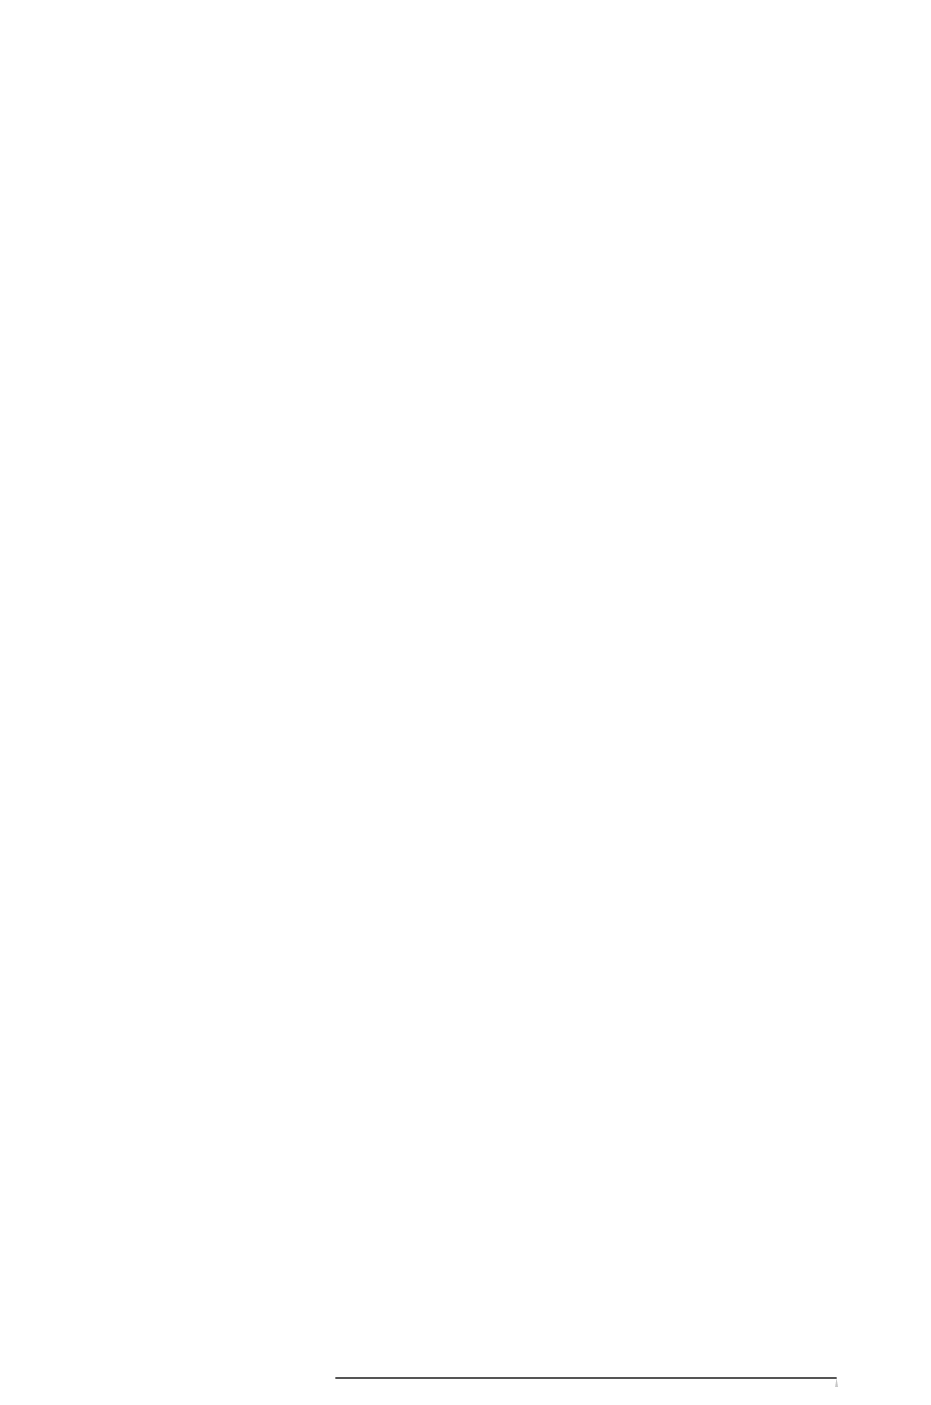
# Model space of a CAD drawing. Extents: x 1661 to 2451, y 0 to 579.
# Drawn here: x 2195.6 to 2211.45, y 273.28 to 297.68 of the extents above; entities that cross this region are included whole.
import ezdxf

# ---------------------------------------------------------------- set-up
doc = ezdxf.new("R2010")
doc.units = 0
doc.header["$LTSCALE"] = 10
doc.header["$MEASUREMENT"] = 0
doc.header["$PDMODE"] = 3
doc.header["$PDSIZE"] = -10
doc.layers.get('0').update_dxf_attribs({"linetype": 'CONTINUOUS'})
doc.layers.get('DEFPOINTS').update_dxf_attribs({"linetype": 'CONTINUOUS'})
doc.styles.add('Daelim Dimension', font='')
doc.styles.get('Daelim Dimension').set_extended_font_data('나눔고딕')
doc.dimstyles.new('DEFAULT', dxfattribs={"dimscale": 2, "dimtxt": 2, "dimasz": 2, "dimexe": 0, "dimexo": 2, "dimgap": 1, "dimtad": 1, "dimdec": 0, "dimzin": 9, "dimdsep": 46, "dimtxsty": 'Daelim Dimension', "dimcen": 0.5, "dimclrd": 5, "dimclre": 5, "dimclrt": 256, "dimadec": 1, "dimazin": 0, "dimtfac": 1, "dimtdec": 0, "dimtix": 1, "dimtmove": 0, "dimatfit": 3, "dimfxl": 1, "dimtolj": 1, "dimtzin": 1, "dimlwd": 9, "dimlwe": 9, "dimarcsym": 0})

# ---------------------------------------------------------------- blocks, each defined once
blk = doc.blocks.new('*D10')
at = {"color": 5, "linetype": 'ByBlock', "lineweight": 9, "ltscale": 0.5, "transparency": 16777216}
for p, q in [((2201.175, 273.281), (2210.23, 273.281)), ((2210.23, 229.281), (2210.23, 269.281)), ((2201.175, 225.281), (2210.23, 225.281))]:
    blk.add_line(p, q, dxfattribs=at)
at = {"color": 5, "lineweight": 9, "ltscale": 0.5, "transparency": 16777216}
for p, q in [((1872.627, 259.845), (1872.627, 257.735)), ((1907.627, 259.845), (1907.627, 257.735)), ((1872.627, 257.735), (1760.008, 257.735)), ((1903.627, 257.735), (1876.627, 257.735))]:
    blk.add_line(p, q, dxfattribs=at)
at = {"color": 5, "ltscale": 0.5, "transparency": 16777216}
for points in [[(2209.563, 269.281), (2210.897, 269.281), (2210.23, 273.281)], [(1876.627, 258.401), (1876.627, 257.068), (1872.627, 257.735)], [(1903.627, 258.401), (1903.627, 257.068), (1907.627, 257.735)], [(2209.563, 229.281), (2210.897, 229.281), (2210.23, 225.281)]]:
    blk.add_solid(points, dxfattribs=at)
at = {"layer": 'DEFPOINTS', "color": 0, "ltscale": 0.5, "transparency": 16777216}
for p in [(2197.175, 273.281), (2210.23, 273.281), (1907.627, 257.735), (1872.627, 255.845), (1907.627, 255.845), (2197.175, 225.281)]:
    blk.add_point(p, dxfattribs=at)
at = {"color": 7, "ltscale": 0.5, "transparency": 16777216, "insert": (1803.117, 266.359), "char_height": 10, "attachment_point": 5, "style": 'Daelim Dimension'}
blk.add_mtext('\\A1;설치구멍 %%C35', dxfattribs=at)
at = {"ltscale": 0.5, "transparency": 16777216, "insert": (2206.053, 249.281), "char_height": 4, "attachment_point": 5, "rotation": 90, "style": 'Daelim Dimension'}
blk.add_mtext('\\A1;48', dxfattribs=at)
blk = doc.blocks.new('*D11')
at = {"color": 5, "lineweight": 9, "ltscale": 0.5, "transparency": 16777216}
for p, q in [((2146.989, 470.764), (1973.318, 470.764)), ((1975.318, 466.764), (1975.318, 277.281)), ((2140.649, 273.281), (1973.318, 273.281))]:
    blk.add_line(p, q, dxfattribs=at)
at = {"color": 5, "linetype": 'ByBlock', "lineweight": 9, "ltscale": 0.5, "transparency": 16777216}
for p, q in [((2212.678, 377.281), (2263.051, 377.281)), ((2263.051, 373.281), (2263.051, 277.281)), ((2212.678, 273.281), (2263.051, 273.281))]:
    blk.add_line(p, q, dxfattribs=at)
at = {"color": 5, "ltscale": 0.5, "transparency": 16777216}
for points in [[(1974.651, 466.764), (1975.984, 466.764), (1975.318, 470.764)], [(2262.384, 373.281), (2263.717, 373.281), (2263.051, 377.281)], [(1974.651, 277.281), (1975.984, 277.281), (1975.318, 273.281)], [(2262.384, 277.281), (2263.717, 277.281), (2263.051, 273.281)]]:
    blk.add_solid(points, dxfattribs=at)
at = {"layer": 'DEFPOINTS', "color": 0, "ltscale": 0.5, "transparency": 16777216}
for p in [(2150.989, 470.764), (2208.678, 377.281), (1975.318, 273.281), (2144.649, 273.281), (2208.678, 273.281), (2263.051, 273.281)]:
    blk.add_point(p, dxfattribs=at)
at = {"color": 7, "ltscale": 0.5, "transparency": 16777216, "insert": (1967.874, 372.022), "char_height": 10, "attachment_point": 5, "rotation": 90, "style": 'Daelim Dimension'}
blk.add_mtext('\\A1;197', dxfattribs=at)
at = {"ltscale": 0.5, "transparency": 16777216, "insert": (2258.887, 325.281), "char_height": 4, "attachment_point": 5, "rotation": 90, "style": 'Daelim Dimension'}
blk.add_mtext('\\A1;104', dxfattribs=at)

msp = doc.modelspace()

# ---------------------------------------------------------------- dimensions: what is measured, and where the dimension line sits
at = {"color": 5, "ltscale": 0.5}
dim = msp.add_linear_dim(base=(1975.318, 273.281), p1=(2150.989, 470.764), p2=(2144.649, 273.281), angle=90, dimstyle='DEFAULT', override={"dimtxt": 5, "dimexe": 1, "dimclrt": 7}, dxfattribs=at)
dim.commit()
dim.dimension.update_dxf_attribs({"geometry": '*D11', "text_midpoint": (1967.874, 372.022)})
dim = msp.add_linear_dim(base=(1907.627, 257.735), p1=(1872.627, 255.845), p2=(1907.627, 255.845), text='설치구멍 %%C<>', dimstyle='DEFAULT', override={"dimtxt": 5, "dimclrd": 5, "dimclre": 5, "dimclrt": 7}, dxfattribs=at)
dim.commit()
dim.dimension.update_dxf_attribs({"geometry": '*D10', "text_midpoint": (1803.117, 257.735), "dimtype": 160})

doc.saveas('drawing.dxf')
